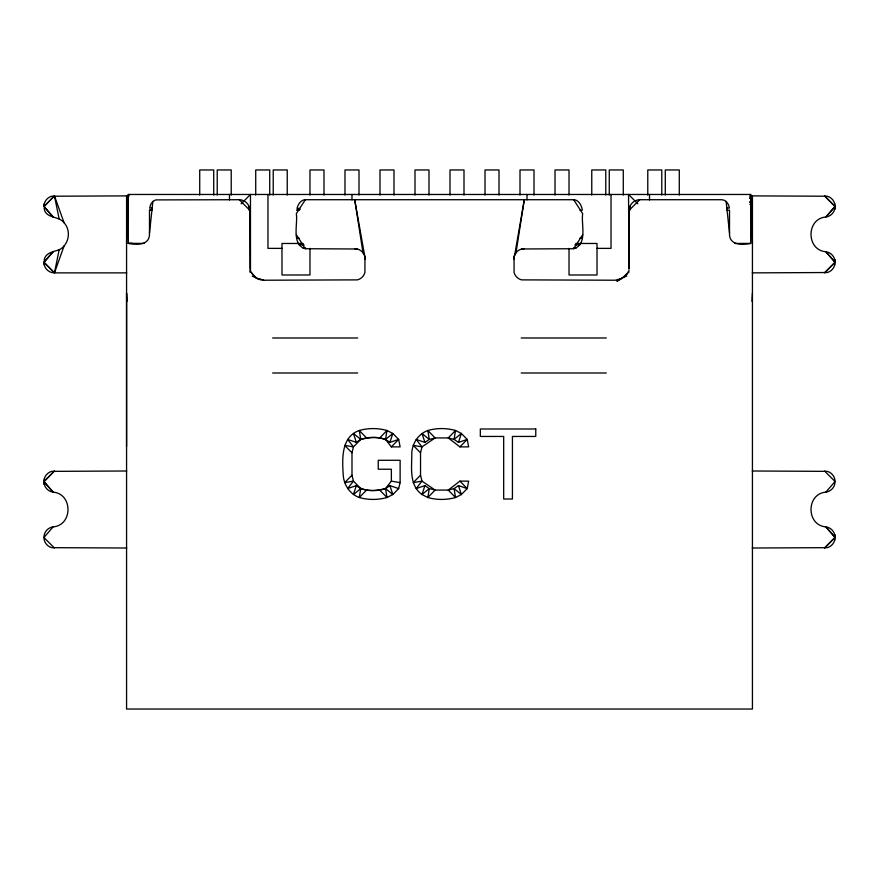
<?xml version="1.0" encoding="UTF-8"?>
<svg xmlns="http://www.w3.org/2000/svg" width="879" height="879" viewBox="0 0 879 879"><rect width="100%" height="100%" fill="white"/><g stroke="black" fill="none" stroke-linecap="round" stroke-linejoin="round"><path stroke-width="1.32" d="M126.565 446.499L126.565 293.147L126.961 301.387M299.64 208.433L297.003 208.367A13.998 8.999 -90 0 1 305.321 199.72L573.679 199.72L582.678 213.718C580.92 223.815 587.996 244.637 573.679 248.724L521.917 248.977A10.504 10.504 0 0 0 514.061 256.514L514.072 272.446A10.504 10.504 0 0 0 521.489 279.874L615.223 280.225L622.222 278.357L627.353 273.226M629.957 210.081L629.957 206.356L629.43 208.169C630.353 203.379 634.847 199.698 639.725 199.72L721.714 199.72C726.142 199.742 728.911 204.137 729.372 208.125L726.79 207.938M752.435 293.136L752.039 301.376M126.565 243.472L128.312 194.468L750.688 194.468L752.435 243.472M628.826 272.358L628.946 269.908M629.034 268.293L628.529 194.468L637.857 203.807M249.043 210.081L249.043 206.356L249.57 208.169C248.647 203.379 244.153 199.698 239.275 199.72L155.715 199.907L152.88 201.412L149.485 232.979C150.122 245.263 137.739 245.098 128.422 243.472M629.012 268.677L629.221 210.224L639.725 199.72M44.313 203.653L43.95 206.587L53.136 217.014L43.95 206.367L44.313 203.653A10.504 10.504 0 0 1 51.729 196.226L129.279 195.874M44.313 478.791L44.258 484.23L44.313 478.791A10.504 10.504 0 0 1 51.729 471.364L126.741 471.001M834.687 203.653L834.742 209.092L834.687 203.653A10.504 10.504 0 0 0 827.271 196.226L749.721 195.874M834.687 265.095L834.742 259.657L834.687 265.095A10.504 10.504 0 0 1 827.271 272.523L752.259 272.875M834.687 540.233L834.742 534.784L834.687 540.233A10.504 10.504 0 0 1 827.271 547.661L752.259 548.013M513.71 259.206L514.061 256.514M514.764 254.646L524.291 199.72L516.017 252.658L513.973 256.866M44.126 208.477C45.686 218.904 58.893 215.63 64.079 222.794C71.496 230.792 68.914 244.999 59.135 249.834L54.454 272.875L51.729 272.523A10.504 10.504 0 0 1 44.313 265.095L43.95 262.162L53.136 251.735L43.95 262.381L54.454 272.875L126.741 272.875M351.985 452.828L353.446 446.873L360.742 439.423C370.169 437.105 381.882 435.852 389.913 442.401L398.659 439.423L400.121 446.873L391.364 446.873L385.529 439.423L386.991 430.49A51.147 51.147 0 0 0 359.28 430.49C340.832 436.929 342.239 459.486 343.239 475.176C343.843 484.955 349.963 494.119 359.28 497.514A51.147 51.147 0 0 0 386.991 497.514L392.825 494.536L398.659 488.581L400.121 482.626L400.121 460.277L378.245 460.277L378.245 469.221L391.364 469.221L391.364 481.132L385.529 488.581C376.102 490.911 364.4 492.152 356.369 485.604L347.612 488.581L353.446 481.132L351.985 475.176L351.985 452.828L344.7 445.378L353.446 446.873L347.612 439.423L356.369 442.401L360.742 439.423A38.445 38.445 0 0 1 385.529 439.423L392.825 433.468L398.659 439.423L391.364 446.873M459.915 481.132L467.21 488.581L461.376 494.536L455.542 497.514L448.246 490.075L459.915 481.132L468.672 481.132L467.21 488.581L458.464 485.604L454.08 488.581L448.246 490.075L435.127 490.075L421.997 481.132L420.536 475.176L420.536 452.828L421.997 446.873L435.127 437.94L448.246 437.94L454.08 439.423L458.464 442.401L467.21 439.423L468.672 446.873L459.915 446.873L448.246 437.94L455.542 430.49L461.376 433.468L467.21 439.423L459.915 446.873M44.126 260.272C45.159 252.778 53.355 251.691 59.135 249.834M356.369 485.604L353.446 494.536L360.742 488.581A38.445 38.445 0 0 0 385.529 488.581L389.913 485.604L398.659 488.581M389.913 442.401L392.825 433.468L386.991 430.49L379.706 437.94M458.464 442.401L461.376 433.468L454.08 439.423L455.542 430.49A51.147 51.147 0 0 0 427.831 430.49C418.514 433.885 412.383 443.049 411.79 452.828C411.965 466.947 408.647 484.944 421.997 494.536L429.293 488.581L427.831 497.514L435.127 490.075L429.293 488.581L424.92 485.604L421.997 494.536L427.831 497.514A51.147 51.147 0 0 0 455.542 497.514L454.08 488.581L461.376 494.536L458.464 485.604M64.079 245.955L54.454 272.875L43.95 262.162L44.313 265.095M628.067 271.787C629.738 275.446 604.247 288.312 625.123 276.127M305.321 199.72L296.322 213.718C298.08 223.815 291.004 244.637 305.321 248.724L357.105 248.988A10.504 10.504 0 0 1 364.939 256.525L364.928 272.446A10.504 10.504 0 0 1 357.511 279.874L263.777 280.225L256.778 278.357L251.647 273.226M573.679 248.724L582.678 234.726M43.95 481.725L53.136 492.141L43.95 481.505L54.454 471.001L43.95 481.725A10.504 10.504 0 0 0 53.136 492.141C72.924 493.712 72.924 525.312 53.136 526.873L43.95 537.508L44.313 540.233A10.504 10.504 0 0 0 51.729 547.661L126.741 548.013M835.05 537.289A10.504 10.504 0 0 0 825.864 526.873L835.05 537.508L824.546 548.013L835.05 537.289L825.864 526.873C806.076 525.312 806.076 493.712 825.864 492.141L835.05 481.505L834.687 478.791A10.504 10.504 0 0 0 827.271 471.364L752.259 471.001M835.05 206.587A10.504 10.504 0 0 1 825.864 217.014L835.05 206.367L824.546 195.874L835.05 206.587L825.864 217.014C806.076 218.574 806.076 250.174 825.864 251.735L835.05 262.162L824.546 272.875L835.05 262.381L825.864 251.735A10.504 10.504 0 0 1 835.05 262.162M152.88 201.412L150.759 204.291L149.628 208.125L152.199 207.905M351.985 475.176L344.7 482.626L353.446 481.132L360.742 488.581L359.28 497.514L366.576 490.075M420.536 475.176L413.251 482.626L421.997 481.132L416.163 488.581L424.92 485.604M241.143 203.807L250.471 194.468L250.471 272.116M424.92 442.401L429.293 439.423L435.127 437.94L427.831 430.49L429.293 439.423L421.997 433.468L424.92 442.401L416.163 439.423L421.997 446.873L413.251 445.378L420.536 452.828M624.211 276.962L626.749 276.127M521.478 249.087L524.258 248.724M149.485 232.979L149.485 210.224L152.089 209.587M300.178 209.444L296.63 210.103L298.948 210.455M580.052 210.455L582.37 210.103A13.998 8.999 90 0 0 573.679 199.72M749.809 198.456L752.435 198.236L749.809 198.171M302.991 248.252L305.639 248.087M574.844 244.944L580.041 244.626M749.809 197.05L752.435 196.951M749.809 202.192L752.435 202.093L749.809 201.829M296.63 238.352L299.299 238.264M149.485 210.224L152.122 210.202M734.822 243.45L750.688 243.406L750.688 194.468M128.312 194.468L128.312 243.34L132.246 243.34M303.321 243.472L281.983 243.472L281.983 274.984L309.979 274.984L309.979 248.372M575.679 243.472L597.017 243.472L597.017 274.984L569.021 274.984L569.021 248.372M750.578 243.472C741.261 245.098 728.878 245.263 729.515 232.979L726.12 201.412M281.983 248.372L267.974 248.372L267.974 194.468M597.017 248.372L611.026 248.372L611.026 194.468M272.633 337.986L357.698 337.986M521.236 337.986L606.29 337.986M272.633 372.993L357.698 372.993M521.236 372.993L606.29 372.993M128.312 243.34L144.31 243.417M726.878 210.202L729.515 210.224L729.515 232.979M579.7 238.264L582.37 238.352M354.764 248.724L357.522 249.087M298.959 244.626L304.156 244.944M573.361 248.087L576.009 248.252M749.809 204.313L752.435 204.521M263.777 280.225L256.778 278.357L253.877 276.127M391.364 481.132L400.121 482.626M252.251 276.127L260.547 279.852M824.546 471.001L835.05 481.505L834.742 484.23A10.504 10.504 0 0 1 825.864 492.141M239.275 199.72L249.779 210.224L249.988 268.677M54.454 548.013L43.95 537.508L44.258 534.784A10.504 10.504 0 0 1 53.136 526.873M366.576 437.94L359.28 430.49L360.742 439.423L353.446 433.468L356.369 442.401M379.706 490.075L386.991 497.514L385.529 488.581L392.825 494.536L389.913 485.604M254.789 276.962L250.933 271.787M296.322 234.726L305.321 248.724M364.247 254.668L362.994 252.669L354.709 199.72L365.29 259.239M64.079 222.794L54.454 195.874L43.95 206.587L54.454 195.874L59.135 218.915M250.054 269.908L250.174 272.358M752.435 195.874L752.435 709.034L126.565 709.034L126.565 195.874M679.28 195.094L679.28 169.966L665.282 169.966L665.282 195.094M661.777 195.094L661.777 169.966L647.779 169.966L647.779 195.094M649.526 194.468L649.526 199.918M623.277 195.094L623.277 169.966L609.268 169.966L609.268 195.094M605.774 195.094L605.774 169.966L591.765 169.966L591.765 195.094M569.021 195.094L569.021 169.966L555.012 169.966L555.012 195.094M534.014 195.094L534.014 169.966L520.005 169.966L520.005 195.094M527.015 194.468L527.015 199.863M499.008 195.094L499.008 169.966L485.01 169.966L485.01 195.094M464.002 195.094L464.002 169.966L450.004 169.966L450.004 195.094M428.996 195.094L428.996 169.966L414.998 169.966L414.998 195.094M393.99 195.094L393.99 169.966L379.992 169.966L379.992 195.094M358.995 195.094L358.995 169.966L344.986 169.966L344.986 195.094M351.985 194.468L351.985 199.863M323.988 195.094L323.988 169.966L309.979 169.966L309.979 195.094M287.235 195.094L287.235 169.966L273.226 169.966L273.226 195.094M269.732 195.094L269.732 169.966L255.723 169.966L255.723 195.094M231.221 195.094L231.221 169.966L217.223 169.966L217.223 195.094M229.474 194.468L229.474 199.918M213.718 195.094L213.718 169.966L199.72 169.966L199.72 195.094M535.761 428.996L480.341 428.996L480.341 436.445L503.678 436.445L503.678 499.008L512.424 499.008L512.424 436.445L535.761 436.445L535.761 428.996"/></g></svg>
